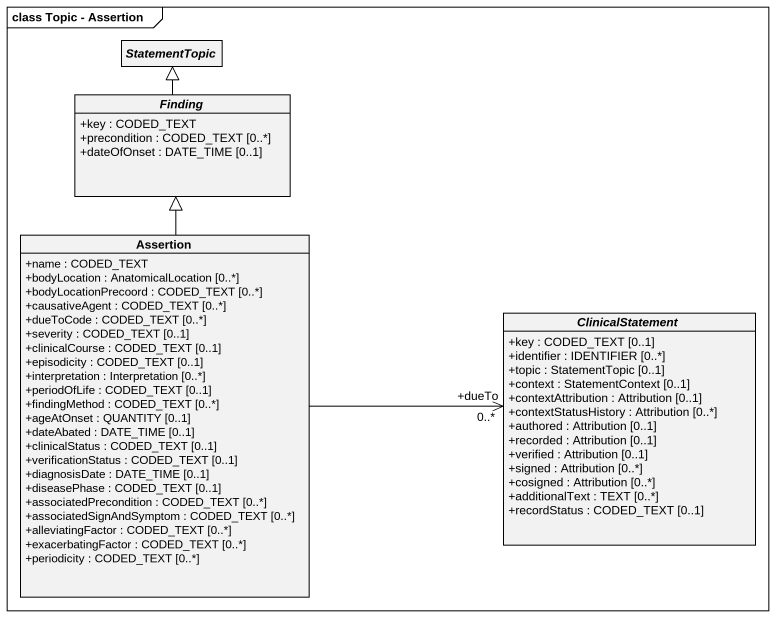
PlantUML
@startuml
mainframe class Topic - Assertion
hide circle
hide empty members
skinparam classAttributeIconSize 0
abstract class StatementTopic
abstract class Finding {
  +key : CODED_TEXT
  +precondition : CODED_TEXT [0..*]
  +dateOfOnset : DATE_TIME [0..1]
}
class Assertion {
  +name : CODED_TEXT
  +bodyLocation : AnatomicalLocation [0..*]
  +bodyLocationPrecoord : CODED_TEXT [0..*]
  +causativeAgent : CODED_TEXT [0..*]
  +dueToCode : CODED_TEXT [0..*]
  +severity : CODED_TEXT [0..1]
  +clinicalCourse : CODED_TEXT [0..1]
  +episodicity : CODED_TEXT [0..1]
  +interpretation : Interpretation [0..*]
  +periodOfLife : CODED_TEXT [0..1]
  +findingMethod : CODED_TEXT [0..*]
  +ageAtOnset : QUANTITY [0..1]
  +dateAbated : DATE_TIME [0..1]
  +clinicalStatus : CODED_TEXT [0..1]
  +verificationStatus : CODED_TEXT [0..1]
  +diagnosisDate : DATE_TIME [0..1]
  +diseasePhase : CODED_TEXT [0..1]
  +associatedPrecondition : CODED_TEXT [0..*]
  +associatedSignAndSymptom : CODED_TEXT [0..*]
  +alleviatingFactor : CODED_TEXT [0..*]
  +exacerbatingFactor : CODED_TEXT [0..*]
  +periodicity : CODED_TEXT [0..*]
}
abstract class ClinicalStatement {
  +key : CODED_TEXT [0..1]
  +identifier : IDENTIFIER [0..*]
  +topic : StatementTopic [0..1]
  +context : StatementContext [0..1]
  +contextAttribution : Attribution [0..1]
  +contextStatusHistory : Attribution [0..*]
  +authored : Attribution [0..1]
  +recorded : Attribution [0..1]
  +verified : Attribution [0..1]
  +signed : Attribution [0..*]
  +cosigned : Attribution [0..*]
  +additionalText : TEXT [0..*]
  +recordStatus : CODED_TEXT [0..1]
}
Finding -up-|> StatementTopic
Assertion -up-|> Finding
ClinicalStatement "+dueTo\n0..*" <-left- Assertion
@enduml
